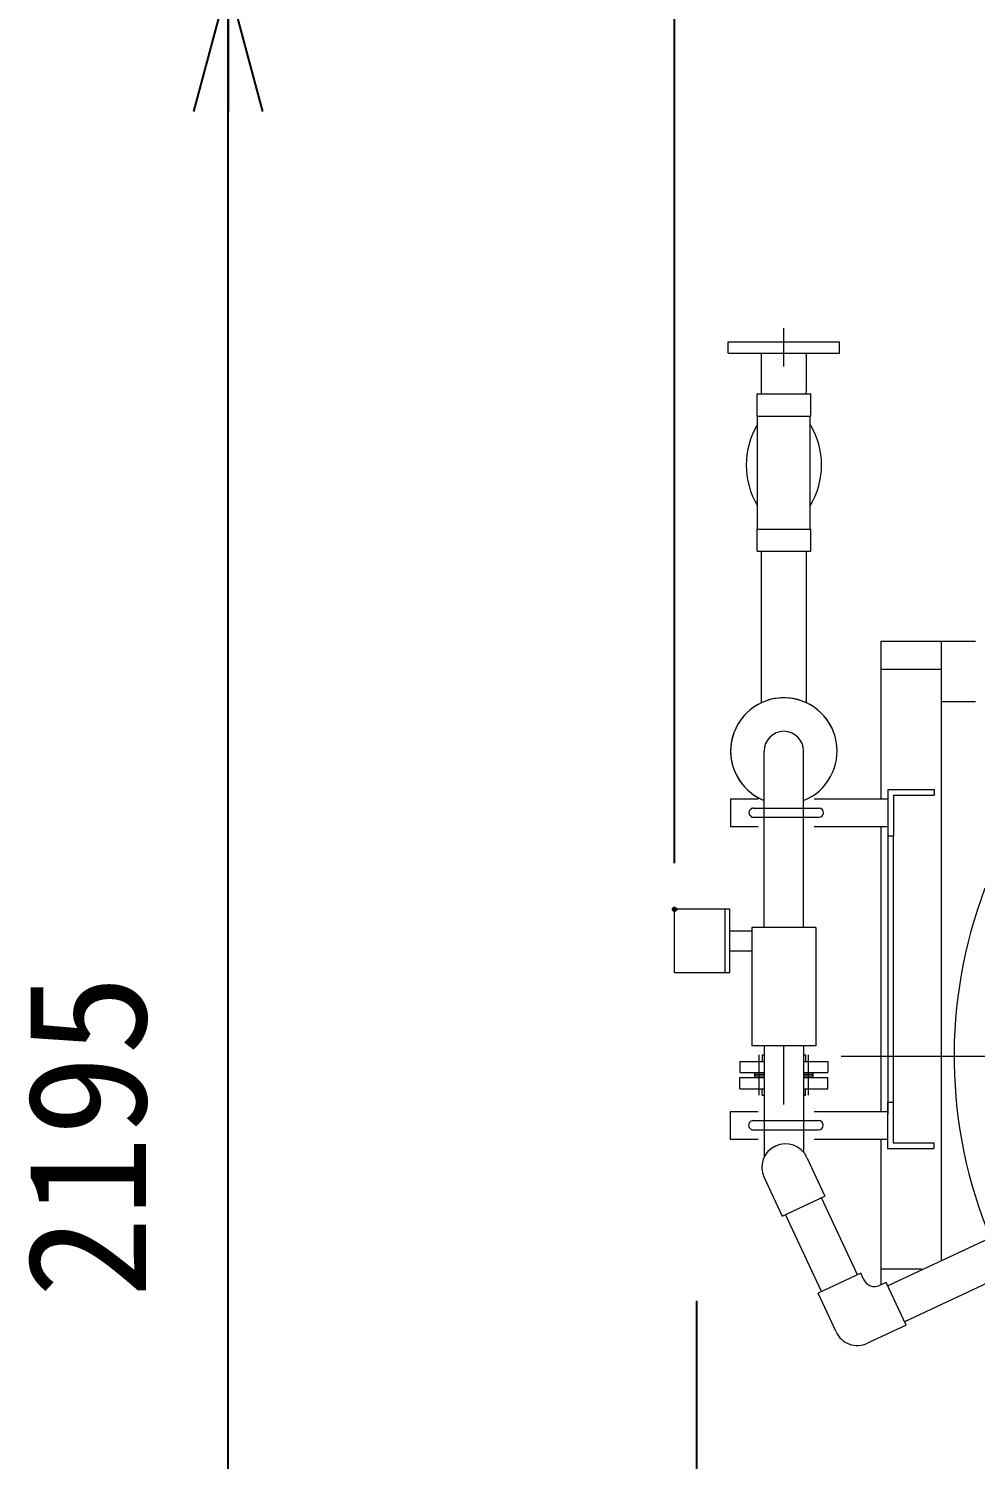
# Model space of a CAD drawing. Units: millimetres at full size. Extents: x -3234 to 3095, y -3490 to 3437.
# Drawn here: x -3234 to -2212, y 596 to 2140 of the extents above; entities that cross this region are included whole.
import ezdxf
from ezdxf.enums import TextEntityAlignment as Align

# ---------------------------------------------------------------- set-up
doc = ezdxf.new("R2010")
doc.units = ezdxf.units.MM
doc.header["$LTSCALE"] = 8
doc.header["$PDMODE"] = 32
doc.header["$PDSIZE"] = 4
doc.linetypes.add('USER1', pattern=[50.8, 31.75, -6.35, 6.35, -6.35])
doc.layers.add('0-0_0', color=7, linetype='Continuous')
doc.layers.add('0-3_DEFPOINTS', color=7, linetype='Continuous')
doc.layers.add('0-1_LY_1', color=7, linetype='Continuous', lineweight=18)
doc.styles.add('ＭＳ ゴシック', font='')
doc.styles.get('ＭＳ ゴシック').set_extended_font_data('MS Gothic')

# ---------------------------------------------------------------- blocks, each defined once
blk = doc.blocks.new('_OPEN30')
at = {"layer": '0-0_0'}
blk.add_line((0, 0), (-1, 0), dxfattribs=at)
blk.add_lwpolyline([(-1, 0.26795), (0, 0), (-1, -0.26795)], dxfattribs=at)
blk = doc.blocks.new('D2')
at = {"layer": '0-0_0'}
blk.add_line((-1294.43, -1037.7), (-1294.43, 1158.3), dxfattribs=at)
at = {"layer": '0-0_0', "xscale": 138.5, "yscale": 138.5, "rotation": 90}
blk.add_blockref('_OPEN30', (-1294.43, 1158.3), dxfattribs=at)
at = {"layer": '0-0_0', "style": 'ＭＳ ゴシック'}
blk.add_text('2195', height=128.3, rotation=90, dxfattribs=at).set_placement((-1344.43, -260.774), align=Align.BOTTOM_LEFT)
blk = doc.blocks.new('D4')
at = {"layer": '0-0_0'}
for p, q in [((-788.409, -860.7), (-788.409, -610.7)), ((-594.928, -860.7), (-878.409, -860.7)), ((-788.409, -1037.7), (-788.409, -1287.7))]:
    blk.add_line(p, q, dxfattribs=at)
blk.add_lwpolyline([(-788.409, -1037.7), (-788.409, -860.7), (-788.409, -263.878)], dxfattribs=at)
at = {"layer": '0-3_DEFPOINTS'}
for p in [(-788.409, -860.7), (-544.928, -860.7), (-30, -1037.7)]:
    blk.add_point(p, dxfattribs=at)
at = {"layer": '0-0_0', "xscale": 138.5, "yscale": 138.5}
for p, rotation in [((-788.409, -860.7), 270), ((-788.409, -1037.7), 90)]:
    blk.add_blockref('_OPEN30', p, dxfattribs=dict(at, rotation=rotation))
at = {"layer": '0-0_0', "style": 'ＭＳ ゴシック'}
blk.add_text('175', height=128.3, rotation=90, dxfattribs=at).set_placement((-838.409, -759.048), align=Align.BOTTOM_LEFT)
blk = doc.blocks.new('D5')
at = {"layer": '0-0_0'}
blk.add_line((-812.373, 208.605), (-812.373, 2280.572), dxfattribs=at)
at = {"layer": '0-3_DEFPOINTS'}
blk.add_point((-812.373, 158.605), dxfattribs=at)

msp = doc.modelspace()

# ---------------------------------------------------------------- linework, layer by layer
at = {"layer": '0-1_LY_1', "linetype": 'USER1'}
for p, q in [((-2418.595, 1775.779), (-2418.595, 1817.106)), ((-2418.595, 979.173), (-2418.595, 1042.673)), ((-2445.112, 989.173), (-2445.112, 1032.673)), ((-2392.079, 989.173), (-2392.079, 1032.673)), ((-2356.905, 1031.159), (-688.761, 1031.159))]:
    msp.add_line(p, q, dxfattribs=at)
at = {"layer": '0-1_LY_1'}
for p, q in [((-2478.595, 1802.173), (-2358.595, 1802.173)), ((-2478.595, 1790.173), (-2478.595, 1802.173)), ((-2358.595, 1790.173), (-2358.595, 1802.173)), ((-2478.595, 1790.173), (-2358.595, 1790.173)), ((-2442.895, 1750.891), (-2442.895, 1790.173)), ((-2394.295, 1750.891), (-2394.295, 1790.173)), ((-2442.697, 1746.273), (-2442.895, 1750.891)), ((-2442.697, 1746.273), (-2394.494, 1746.273)), ((-2394.494, 1746.273), (-2394.295, 1750.891)), ((-2536.595, 1121.364), (-2536.595, 1189.764)), ((-2477.095, 1189.764), (-2536.595, 1189.764)), ((-2482.095, 1121.364), (-2482.095, 1189.764)), ((-2477.095, 1121.364), (-2477.095, 1189.764)), ((-2453.095, 1166.369), (-2477.095, 1166.369)), ((-2453.095, 1144.759), (-2477.095, 1144.759)), ((-2477.095, 1121.364), (-2536.595, 1121.364)), ((-2294.943, 831.512), (-2294.955, 831.515))]:
    msp.add_line(p, q, dxfattribs=at)
at = {"layer": '0-1_LY_1', "color": 3}
for p, q in [((-2447.595, 1722.273), (-2447.595, 1746.273)), ((-2447.595, 1746.273), (-2389.595, 1746.273)), ((-2389.595, 1722.273), (-2389.595, 1746.273)), ((-2447.595, 1722.273), (-2389.595, 1722.273)), ((-2447.095, 1600.273), (-2447.095, 1722.273)), ((-2390.095, 1600.273), (-2390.095, 1722.273)), ((-2447.595, 1600.273), (-2389.595, 1600.273)), ((-2447.595, 1576.273), (-2447.595, 1600.273)), ((-2389.595, 1576.273), (-2389.595, 1600.273)), ((-2447.595, 1576.273), (-2389.595, 1576.273)), ((-2442.895, 1412.686), (-2442.895, 1576.273)), ((-2394.295, 1412.686), (-2394.295, 1576.273)), ((-2439.945, 1170.273), (-2439.945, 1360.573)), ((-2397.245, 1170.273), (-2397.245, 1360.573)), ((-2451.774, 1299.094), (-2380.113, 1299.094)), ((-2452.846, 1289.093), (-2381.184, 1289.093)), ((-2384.095, 1170.273), (-2384.095, 1042.273)), ((-2384.095, 1042.273), (-2453.095, 1042.273)), ((-2439.945, 1042.273), (-2439.945, 922.121)), ((-2397.245, 1042.273), (-2397.245, 927.401)), ((-2466.095, 1025.673), (-2466.095, 1013.673)), ((-2466.095, 1025.673), (-2439.945, 1025.673)), ((-2442.095, 1032.673), (-2442.095, 1025.673)), ((-2442.095, 1032.673), (-2439.945, 1032.673)), ((-2397.245, 1032.673), (-2395.095, 1032.673)), ((-2397.245, 1025.673), (-2371.095, 1025.673)), ((-2395.095, 1032.673), (-2395.095, 1025.673)), ((-2371.095, 1025.673), (-2371.095, 1013.673)), ((-2466.095, 1013.673), (-2439.945, 1013.673)), ((-2466.095, 996.173), (-2466.095, 1008.173)), ((-2466.095, 1008.173), (-2439.945, 1008.173)), ((-2450.095, 1008.173), (-2450.095, 1013.673)), ((-2450.095, 1011.673), (-2439.945, 1011.673)), ((-2450.095, 1010.173), (-2439.945, 1010.173)), ((-2397.245, 1013.673), (-2371.095, 1013.673)), ((-2397.245, 1011.673), (-2387.095, 1011.673)), ((-2397.245, 1010.173), (-2387.095, 1010.173)), ((-2397.245, 1008.173), (-2371.095, 1008.173)), ((-2387.095, 1008.173), (-2387.095, 1013.673)), ((-2371.095, 996.173), (-2371.095, 1008.173)), ((-2466.095, 996.173), (-2439.945, 996.173)), ((-2442.095, 989.173), (-2442.095, 996.173)), ((-2442.095, 989.173), (-2439.945, 989.173)), ((-2397.245, 996.173), (-2371.095, 996.173)), ((-2397.245, 989.173), (-2395.095, 989.173)), ((-2395.095, 989.173), (-2395.095, 996.173)), ((-2452.118, 961.71), (-2380.457, 961.71)), ((-2453.19, 951.709), (-2381.528, 951.709)), ((-2393.804, 921.95), (-2374.364, 880.26)), ((-2440.026, 900.396), (-2420.586, 858.706)), ((-2420.586, 858.706), (-2374.364, 880.26)), ((-2339.244, 795.125), (-2378.125, 878.506)), ((-2377.944, 777.08), (-2416.824, 860.46)), ((-2186.854, 838.988), (-2306.486, 783.203)), ((-2335.483, 796.879), (-2381.705, 775.326)), ((-2332.208, 789.855), (-2335.483, 796.879)), ((-2362.264, 733.636), (-2381.705, 775.326)), ((-2308.24, 786.964), (-2315.264, 783.688)), ((-2286.686, 740.742), (-2308.24, 786.964)), ((-2197.654, 786.838), (-2288.44, 744.503)), ((-2286.686, 740.742), (-2328.377, 721.302))]:
    msp.add_line(p, q, dxfattribs=at)
at = {"layer": '0-1_LY_1', "color": 5}
for p, q in [((-2313.773, 1479.094), (-2313.773, 1309.094)), ((-2313.773, 1479.094), (-2211.823, 1479.094)), ((-2248.774, 1479.094), (-2248.774, 810.114)), ((-2313.773, 1449.094), (-2248.774, 1449.094)), ((-2248.774, 1414.094), (-2211.823, 1414.094)), ((-2306.274, 1319.094), (-2306.274, 968.763)), ((-2306.274, 1319.094), (-2256.274, 1319.094)), ((-2300.273, 1313.094), (-2300.273, 1269.094)), ((-2300.273, 1313.094), (-2256.274, 1313.094)), ((-2256.274, 1319.094), (-2256.274, 1313.094)), ((-2476.273, 1309.094), (-2446.273, 1309.094)), ((-2385.774, 1309.094), (-2306.274, 1309.094)), ((-2385.774, 1279.094), (-2306.274, 1279.094)), ((-2313.773, 1279.094), (-2313.773, 971.71)), ((-2306.274, 1269.094), (-2300.273, 1269.094)), ((-2300.617, 1269.69), (-2300.617, 937.71)), ((-2306.617, 981.71), (-2306.617, 931.71)), ((-2306.617, 981.71), (-2300.617, 981.71)), ((-2476.617, 971.71), (-2446.273, 971.71)), ((-2476.617, 971.71), (-2476.617, 941.71)), ((-2385.774, 971.71), (-2306.617, 971.71)), ((-2476.617, 941.71), (-2446.273, 941.71)), ((-2385.774, 941.71), (-2306.617, 941.71)), ((-2313.773, 941.71), (-2313.773, 785.47)), ((-2306.617, 931.71), (-2300.617, 931.71)), ((-2300.617, 937.71), (-2256.617, 937.71)), ((-2300.617, 931.71), (-2256.617, 931.71)), ((-2256.617, 937.71), (-2256.617, 931.71)), ((-2313.773, 801.71), (-2269.612, 801.71))]:
    msp.add_line(p, q, dxfattribs=at)
msp.add_lwpolyline([(-2476.273, 1309.094), (-2476.273, 1279.094), (-2446.273, 1279.094)], dxfattribs=at)
at = {"layer": '0-1_LY_1', "color": 3}
msp.add_lwpolyline([(-2384.095, 1170.273), (-2453.095, 1170.273), (-2453.095, 1042.273)], dxfattribs=at)
for centre, radius, start, end in [((-2374.882, 1669.327), 84.413, 148.70728, 211.29263), ((-2462.309, 1669.327), 84.413, 328.70737, 31.29272), ((-2418.595, 1360.573), 57.5, 0, 248.20393), ((-2418.595, 1360.573), 57.5, 291.79607, 248.20393), ((-2418.595, 1360.573), 21.35, 0, 180), ((-2451.273, 1294.094), 5, 89.99998, 270), ((-2380.774, 1294.094), 5, 270.00002, 89.99998), ((-1724.222, 1031.159), 510.6, 159.1781, 202.60349), ((-2451.617, 956.71), 5, 89.99998, 270), ((-2381.117, 956.71), 5, 270.00002, 89.99998), ((-2416.915, 911.173), 25.5, 25, 205), ((-2320.652, 795.244), 12.75, 204.99998, 295.00002), ((-2339.153, 744.412), 25.5, 204.99998, 295.00002)]:
    msp.add_arc(centre, radius, start, end, dxfattribs=at)

# ---------------------------------------------------------------- block references
at = {"layer": '0-1_LY_1'}
for name in ['D5', 'D2', 'D4']:
    msp.add_blockref(name, (-1724.222, 1031.159), dxfattribs=at)

doc.saveas('drawing.dxf')
